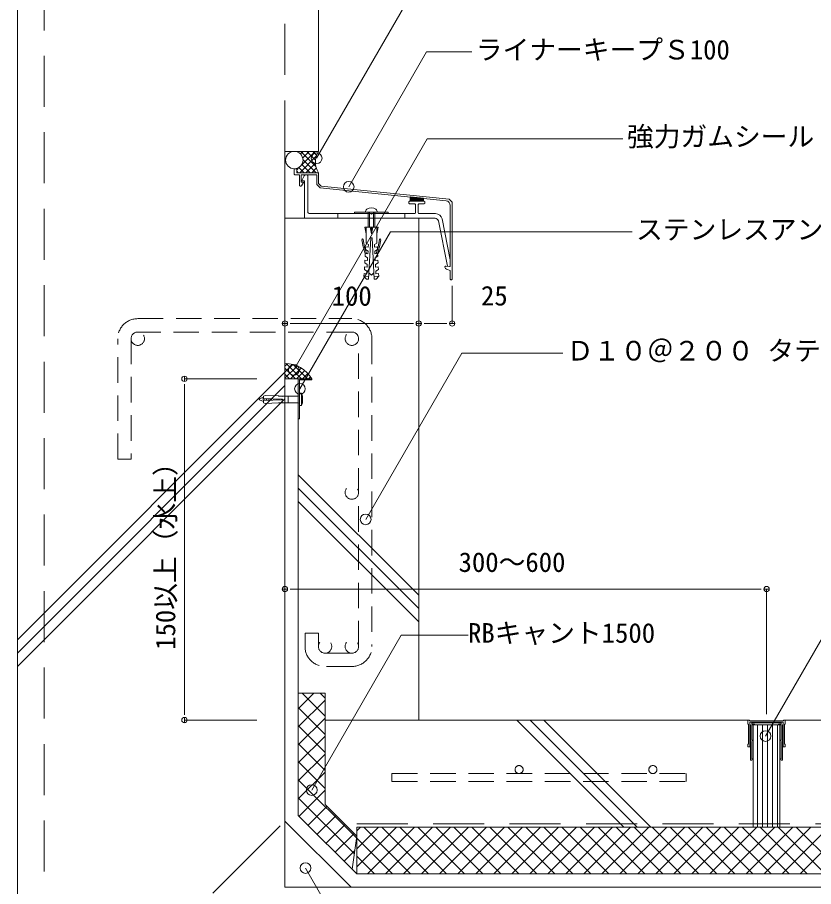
# Model space of a CAD drawing. Units: millimetres, scale not verified. Extents: x -1380 to 1380, y -955 to 955.
# Drawn here: x -600 to -5, y -409 to 240 of the extents above; entities that cross this region are included whole.
import ezdxf
from ezdxf.enums import TextEntityAlignment as Align

# ---------------------------------------------------------------- set-up
doc = ezdxf.new("R2010")
doc.units = ezdxf.units.MM
doc.header["$LTSCALE"] = 3
doc.linetypes.add('USER1', pattern=[19.05, 12.7, -6.35])
doc.linetypes.add('USER2', pattern=[9.525, 6.35, -3.175])
for name, color, linetype, lineweight in [('0-0_0', 7, 'Continuous', 9), ('0-1_HATCH', 9, 'Continuous', 18), ('0-3_KUTAI', 3, 'Continuous', 18), ('0-4_BOUSUI', 1, 'Continuous', 18), ('0-5_MOJI', 7, 'Continuous', 18), ('0-6_sunpo', 7, 'Continuous', 18), ('0-7_KANAMONO_SCREW', 4, 'Continuous', 18), ('0-8_dannnetu', 6, 'Continuous', 18), ('0-9_KANAMONO', 4, 'Continuous', 18), ('0-A_TENSEN', 4, 'USER2', 18), ('0-C_KASAGI', 150, 'Continuous', 18), ('0-D_bousui2', 7, 'USER1', 9)]:
    doc.layers.add(name, color=color, linetype=linetype, lineweight=lineweight)
doc.styles.add('ＭＳ ゴシック', font='')
doc.styles.get('ＭＳ ゴシック').set_extended_font_data('MS Gothic')

# ---------------------------------------------------------------- blocks, each defined once
blk = doc.blocks.new('_DOT')
at = {"layer": '0-0_0'}
for p, q in [((-0.5, 0), (-1, 0)), ((0.25, 0), (-0.25, 0))]:
    blk.add_line(p, q, dxfattribs=at)
blk.add_circle((0, 0), 0.25, dxfattribs=at)

msp = doc.modelspace()

# ---------------------------------------------------------------- linework, layer by layer
at = {"layer": '0-1_HATCH'}
for p, q in [((-599.957, -224.969), (-399.957, -24.969)), ((-599.957, -234.969), (-399.957, -34.969)), ((-599.957, -244.969), (-399.957, -44.969)), ((-389.957, -101.578), (-299.957, -191.578)), ((-389.957, -111.578), (-299.957, -201.578)), ((-389.957, -121.578), (-299.957, -211.578)), ((-389.957, -276.613), (-378.312, -264.969)), ((-369.957, -282.174), (-387.162, -264.969)), ((-369.957, -268.704), (-373.692, -264.969)), ((-389.957, -290.084), (-369.957, -270.084)), ((-369.957, -295.645), (-389.957, -275.645)), ((-389.957, -303.554), (-369.957, -283.554)), ((-226.565, -284.969), (-146.565, -364.969)), ((-216.565, -284.969), (-136.565, -364.969)), ((-206.565, -284.969), (-126.565, -364.969)), ((-369.957, -309.115), (-389.957, -289.115)), ((-389.957, -317.025), (-369.957, -297.025)), ((-369.957, -322.585), (-389.957, -302.585)), ((-389.957, -330.495), (-369.957, -310.495)), ((-369.957, -336.056), (-389.957, -316.056)), ((-389.957, -343.965), (-369.957, -323.965)), ((-346.5, -372.983), (-389.957, -329.526)), ((-389.403, -356.883), (-369.957, -337.436)), ((-348.164, -384.789), (-389.957, -342.997)), ((-382.668, -363.618), (-368.526, -349.476)), ((-375.933, -370.353), (-361.791, -356.211)), ((-369.198, -377.088), (-355.056, -362.946)), ((-362.463, -383.823), (-348.321, -369.681)), ((-346.317, -367.678), (-343.608, -364.969)), ((-346.317, -381.148), (-330.138, -364.969)), ((-346.317, -394.618), (-316.667, -364.969)), ((-306.044, -399.969), (-341.044, -364.969)), ((-338.197, -399.969), (-303.197, -364.969)), ((-292.573, -399.969), (-327.573, -364.969)), ((-324.727, -399.969), (-289.727, -364.969)), ((-279.103, -399.969), (-314.103, -364.969)), ((-311.256, -399.969), (-276.256, -364.969)), ((-265.633, -399.969), (-300.633, -364.969)), ((-297.786, -399.969), (-262.786, -364.969)), ((-252.162, -399.969), (-287.162, -364.969)), ((-284.316, -399.969), (-249.316, -364.969)), ((-238.692, -399.969), (-273.692, -364.969)), ((-270.845, -399.969), (-235.845, -364.969)), ((-225.221, -399.969), (-260.221, -364.969)), ((-257.375, -399.969), (-222.375, -364.969)), ((-211.751, -399.969), (-246.751, -364.969)), ((-243.904, -399.969), (-208.904, -364.969)), ((-198.281, -399.969), (-233.281, -364.969)), ((-230.434, -399.969), (-195.434, -364.969)), ((-184.81, -399.969), (-219.81, -364.969)), ((-216.964, -399.969), (-181.964, -364.969)), ((-171.34, -399.969), (-206.34, -364.969)), ((-203.493, -399.969), (-168.493, -364.969)), ((-157.869, -399.969), (-192.869, -364.969)), ((-190.023, -399.969), (-155.023, -364.969)), ((-144.399, -399.969), (-179.399, -364.969)), ((-176.552, -399.969), (-141.552, -364.969)), ((-130.929, -399.969), (-165.929, -364.969)), ((-163.082, -399.969), (-128.082, -364.969)), ((-117.458, -399.969), (-152.458, -364.969)), ((-149.612, -399.969), (-114.612, -364.969)), ((-103.988, -399.969), (-138.988, -364.969)), ((-136.141, -399.969), (-101.141, -364.969)), ((-90.518, -399.969), (-125.518, -364.969)), ((-122.671, -399.969), (-87.671, -364.969)), ((-77.047, -399.969), (-112.047, -364.969)), ((-109.201, -399.969), (-74.201, -364.969)), ((-63.577, -399.969), (-98.577, -364.969)), ((-95.73, -399.969), (-60.73, -364.969)), ((-50.106, -399.969), (-85.106, -364.969)), ((-82.26, -399.969), (-47.26, -364.969)), ((-36.636, -399.969), (-71.636, -364.969)), ((-68.789, -399.969), (-33.789, -364.969)), ((-23.166, -399.969), (-58.166, -364.969)), ((-55.319, -399.969), (-20.319, -364.969)), ((-9.695, -399.969), (-44.695, -364.969)), ((-41.849, -399.969), (-6.849, -364.969)), ((3.775, -399.969), (-31.225, -364.969)), ((-28.378, -399.969), (6.622, -364.969)), ((17.246, -399.969), (-17.754, -364.969)), ((-14.908, -399.969), (20.092, -364.969)), ((-319.514, -399.969), (-346.317, -373.166)), ((-355.727, -390.558), (-347.869, -382.701)), ((-332.984, -399.969), (-346.317, -386.636))]:
    msp.add_line(p, q, dxfattribs=at)
at = {"layer": '0-3_KUTAI'}
for p, q in [((-599.957, 440.031), (-599.957, -659.969)), ((-374.957, 140.031), (-374.957, 440.031)), ((-399.957, 140.031), (-374.957, 140.031)), ((-299.957, 90.031), (-399.957, 90.031)), ((-299.957, 90.031), (-299.957, -284.969)), ((-53.957, -284.969), (-369.957, -284.969)), ((900.043, -284.969), (-25.957, -284.969)), ((-46.743, -364.969), (-46.743, -288.469)), ((-42.993, -364.969), (-42.993, -288.469)), ((-39.243, -364.969), (-39.243, -288.469)), ((-35.493, -364.969), (-35.493, -288.469)), ((-31.743, -364.969), (-31.743, -288.469)), ((-350.459, -409.969), (-399.957, -360.471))]:
    msp.add_line(p, q, dxfattribs=at)
at = {"layer": '0-3_KUTAI', "linetype": 'USER1'}
for p, q in [((-579.957, 440.031), (-579.957, -659.969)), ((-399.957, 140.031), (-399.957, 440.031))]:
    msp.add_line(p, q, dxfattribs=at)
at = {"layer": '0-3_KUTAI'}
for points in [[(900.043, -409.969), (-399.957, -409.969), (-399.957, 140.031)], [(-49.957, -364.969), (-49.957, -288.469), (-29.957, -288.469), (-29.957, -364.969)]]:
    msp.add_lwpolyline(points, dxfattribs=at)
for points in [[(-27.457, -285.469), (-26.957, -284.969), (-25.957, -284.969), (-25.957, -287.969), (-26.457, -287.969), (-26.457, -302.969), (-25.957, -302.969), (-25.957, -304.969), (-27.457, -304.969), (-27.457, -286.469), (-52.457, -286.469), (-52.457, -304.969), (-53.957, -304.969), (-53.957, -302.969), (-53.457, -302.969), (-53.457, -287.969), (-53.957, -287.969), (-53.957, -284.969), (-52.957, -284.969), (-52.457, -285.469), (-39.957, -285.469)], [(-28.957, -286.969), (-28.957, -287.969), (-30.957, -287.969), (-30.957, -288.469), (-28.957, -288.469), (-28.957, -299.969), (-29.457, -299.969), (-28.957, -300.969), (-28.957, -313.969), (-29.457, -313.969), (-28.957, -314.969), (-27.957, -314.969), (-27.957, -288.469), (-27.457, -288.469), (-27.457, -286.469), (-52.457, -286.469), (-52.457, -288.469), (-51.957, -288.469), (-51.957, -314.969), (-50.957, -314.969), (-50.457, -313.969), (-50.957, -313.969), (-50.957, -300.969), (-50.457, -299.969), (-50.957, -299.969), (-50.957, -288.469), (-48.957, -288.469), (-48.957, -287.969), (-50.957, -287.969), (-50.957, -286.969)]]:
    msp.add_lwpolyline(points, close=True, dxfattribs=at)
at = {"layer": '0-4_BOUSUI'}
for p, q in [((-392.519, 140.009), (-392.534, 140.024)), ((-391.156, 139.769), (-390.9, 140.025)), ((-388.339, 138.096), (-386.408, 140.027)), ((-376.845, 128.826), (-388.046, 140.026)), ((-387.615, 129.84), (-377.425, 140.03)), ((-386.695, 135.25), (-381.916, 140.028)), ((-377.103, 133.574), (-383.557, 140.028)), ((-376.279, 137.24), (-379.069, 140.03)), ((-388.933, 124.031), (-376.547, 136.418)), ((-381.031, 124.031), (-387.316, 130.316)), ((-376.541, 124.031), (-386.478, 133.969)), ((-384.443, 124.031), (-377.163, 131.311)), ((-391.157, 126.298), (-389.265, 128.189)), ((-390.011, 124.031), (-391.157, 125.177)), ((-385.521, 124.031), (-389.515, 128.025)), ((-379.953, 124.031), (-376.499, 127.485)), ((-375.463, 124.031), (-375.144, 124.35)), ((-399.957, -20.562), (-398.023, -18.627)), ((-399.957, -25.052), (-394.149, -19.244)), ((-387.538, -29.969), (-398.926, -18.581)), ((-383.048, -29.969), (-393.639, -19.378)), ((-399.957, -29.542), (-390.784, -20.369)), ((-392.028, -29.969), (-399.957, -22.04)), ((-395.894, -29.969), (-387.818, -21.893)), ((-391.404, -29.969), (-385.195, -23.761)), ((-386.913, -29.969), (-382.893, -25.949)), ((-396.518, -29.969), (-399.957, -26.53)), ((-399.957, -29.969), (-389.957, -29.969)), ((-382.423, -29.969), (-380.908, -28.453))]:
    msp.add_line(p, q, dxfattribs=at)
msp.add_lwpolyline([(900.043, -399.969), (-346.317, -399.969), (-389.957, -356.329), (-389.957, -59.969)], dxfattribs=at)
msp.add_circle((-392.957, 133.531), 6.493, dxfattribs=at)
for centre, radius, start, end in [((-361.677, 132.031), 15.503, 148.93423, 211.06577), ((-399.641, -41.265), 22.695, 29.84923, 90.79732)]:
    msp.add_arc(centre, radius, start, end, dxfattribs=at)
at = {"layer": '0-5_MOJI'}
for points in [[(-269.567, 263.521), (-302.016, 263.521), (-376.256, 134.935)], [(-260.315, 214.336), (-294.097, 214.336), (-352.299, 113.528)], [(-147.31, 149.429), (-293.594, 149.429), (-393.27, -23.217)], [(-140.501, 79.919), (-321.014, 79.919), (-388.756, -37.413)], [(-192.359, -10.648), (-267.833, -10.648), (-339.611, -134.972)], [(93.836, -150.486), (43.836, -150.486), (-40.702, -296.91)], [(-263.118, -221.582), (-313.118, -221.582), (-379.928, -337.299)], [(-266.714, -513.186), (-316.714, -513.186), (-384.626, -395.559)]]:
    msp.add_lwpolyline(points, dxfattribs=at)
for centre in [(-376.256, 134.935), (-352.299, 113.528), (-393.27, -23.217), (-388.756, -37.413), (-339.611, -134.972), (-40.702, -296.91), (-379.928, -337.299), (-384.626, -395.559)]:
    msp.add_circle(centre, 4, dxfattribs=at)
at = {"layer": '0-6_sunpo'}
for p, q in [((-274.957, 39.531), (-274.957, 11.399)), ((-399.957, 26.399), (-399.957, 11.399)), ((-299.957, 26.399), (-299.957, 11.399)), ((-299.957, 26.399), (-299.957, 11.399)), ((-391.957, 11.399), (-307.957, 11.399)), ((-291.957, 11.399), (-282.957, 11.399)), ((-420.898, -29.969), (-475.075, -29.969)), ((-475.075, -276.969), (-475.075, -37.969)), ((-399.957, -216.321), (-399.957, -187.071)), ((-391.957, -187.071), (-47.957, -187.071)), ((-39.957, -280.469), (-39.957, -187.071)), ((-420.898, -284.969), (-475.075, -284.969)), ((-403.492, -364.007), (-453.816, -414.33))]:
    msp.add_line(p, q, dxfattribs=at)
at = {"layer": '0-7_KANAMONO_SCREW'}
for p, q in [((-337.865, 94.522), (-337.865, 83.466)), ((-336.865, 94.522), (-336.865, 83.466)), ((-333.865, 94.522), (-333.865, 83.466)), ((-332.865, 94.522), (-332.865, 83.466)), ((-339.357, 78.466), (-339.357, 83.466)), ((-336.357, 83.466), (-335.357, 78.466)), ((-335.357, 78.466), (-335.357, 83.466)), ((-334.357, 83.466), (-335.357, 78.466)), ((-331.357, 78.466), (-331.357, 83.466)), ((-340.87, 46.689), (-337.374, 46.506)), ((-329.844, 46.689), (-333.339, 46.506)), ((-415.979, -43.774), (-418.899, -44.984)), ((-416.577, -44.022), (-415.979, -46.412)), ((-401.813, -45.161), (-415.979, -44.536)), ((-415.19, -44.57), (-414.795, -46.15)), ((-404.726, -42.74), (-414.831, -42.295)), ((-413.926, -44.626), (-413.558, -46.095)), ((-412.662, -44.682), (-412.322, -46.041)), ((-411.398, -44.738), (-411.086, -45.986)), ((-410.134, -44.793), (-409.849, -45.932)), ((-408.87, -44.849), (-408.613, -45.877)), ((-407.606, -44.905), (-407.377, -45.823)), ((-406.342, -44.961), (-406.14, -45.768)), ((-405.078, -45.016), (-404.904, -45.714)), ((-404.736, -42.948), (-404.726, -42.74)), ((-401.822, -43.077), (-404.736, -42.948)), ((-404.528, -42.958), (-404.518, -42.75)), ((-402.021, -42.86), (-404.518, -42.75)), ((-403.814, -45.072), (-403.667, -45.659)), ((-402.55, -45.128), (-402.431, -45.605)), ((-402.03, -43.068), (-402.021, -42.86)), ((-401.822, -43.077), (-401.813, -42.869)), ((-389.99, -42.869), (-401.813, -42.869)), ((-401.813, -45.161), (-401.813, -45.577)), ((-400.146, -42.869), (-400.146, -47.869)), ((-397.646, -42.869), (-397.646, -47.869)), ((-389.157, -40.786), (-389.157, -42.036)), ((-389.157, -40.786), (-387.49, -40.786)), ((-389.157, -42.036), (-389.157, -48.702)), ((-387.49, -40.786), (-387.49, -49.952)), ((-387.073, -41.827), (-387.49, -41.827)), ((-387.073, -48.911), (-387.073, -41.827)), ((-387.073, -41.827), (-386.865, -42.869)), ((-386.865, -47.869), (-386.865, -42.869)), ((-415.979, -46.963), (-418.899, -45.754)), ((-401.813, -45.577), (-415.979, -46.202)), ((-415.979, -46.202), (-415.979, -47.869)), ((-415.979, -47.869), (-414.831, -48.443)), ((-404.726, -47.997), (-414.831, -48.443)), ((-401.822, -47.661), (-404.736, -47.789)), ((-404.736, -47.789), (-404.726, -47.997)), ((-404.528, -47.78), (-404.518, -47.988)), ((-402.021, -47.878), (-404.518, -47.988)), ((-402.03, -47.67), (-402.021, -47.878)), ((-401.822, -47.661), (-401.813, -47.869)), ((-389.99, -47.869), (-401.813, -47.869)), ((-389.157, -48.702), (-389.157, -49.952)), ((-387.49, -49.952), (-389.157, -49.952)), ((-387.49, -48.911), (-387.073, -48.911)), ((-386.865, -47.869), (-387.073, -48.911))]:
    msp.add_line(p, q, dxfattribs=at)
msp.add_lwpolyline([(-322.857, 94.531), (-347.857, 94.531), (-347.857, 93.531), (-322.857, 93.531)], close=True, dxfattribs=at)
for points in [[(-330.105, 51.682), (-332.05, 50.579), (-331.946, 48.582), (-329.948, 48.686), (-329.844, 46.689), (-331.736, 44.587), (-333.234, 44.509), (-334.857, 75.466), (-335.357, 75.466), (-335.857, 75.466), (-337.479, 44.509), (-338.977, 44.587), (-340.87, 46.689), (-340.765, 48.686), (-338.768, 48.582), (-338.663, 50.579), (-340.608, 51.682), (-340.503, 53.679), (-338.506, 53.575), (-338.401, 55.572), (-340.346, 56.675), (-340.242, 58.673), (-338.244, 58.568), (-338.14, 60.565), (-340.085, 61.668), (-339.98, 63.666), (-337.983, 63.561), (-337.878, 65.558), (-339.823, 66.662), (-339.718, 68.659), (-337.721, 68.554), (-337.616, 70.551), (-339.357, 71.466), (-339.357, 75.466), (-339.357, 78.466), (-340.357, 83.466), (-335.357, 83.466), (-330.357, 83.466), (-331.357, 78.466), (-331.357, 75.466)], [(-339.98, 63.666), (-341.477, 68.666), (-342.367, 74.008)], [(-341.381, 74.173), (-340.463, 68.666), (-338.917, 63.61)], [(-331.357, 75.466), (-331.357, 71.466), (-333.097, 70.551), (-332.992, 68.554), (-330.995, 68.659), (-330.89, 66.662), (-332.835, 65.558), (-332.731, 63.561), (-330.733, 63.666), (-330.629, 61.668), (-332.574, 60.565), (-332.469, 58.568), (-330.472, 58.673), (-330.367, 56.675), (-332.312, 55.572), (-332.207, 53.575), (-330.21, 53.679), (-330.105, 51.682)], [(-329.333, 74.173), (-330.25, 68.666), (-331.796, 63.61)], [(-330.733, 63.666), (-329.237, 68.666), (-328.346, 74.008)], [(-337.226, 49.336), (-335.357, 47.525), (-333.487, 49.336)], [(-415.979, -44.536), (-415.979, -42.869), (-414.831, -42.295)]]:
    msp.add_lwpolyline(points, dxfattribs=at)
for centre, radius, start, end in [((-335.357, 92.531), 5.4, 51.3178, 128.6822), ((-336.859, 94.402), 3, 128.61458, 177.54109), ((-333.854, 94.402), 3, 2.45891, 51.38542), ((-341.874, 74.09), 0.5, 9.46232, 189.46231), ((-328.839, 74.09), 0.5, 350.53769, 170.53768), ((-418.74, -45.369), 0.417, 112.5, 247.5), ((-389.99, -42.036), 0.833, 270, 0), ((-389.99, -48.702), 0.833, 0, 90)]:
    msp.add_arc(centre, radius, start, end, dxfattribs=at)
at = {"layer": '0-8_dannnetu'}
for p, q in [((-369.957, -264.969), (-389.957, -264.969)), ((-346.317, -399.969), (-346.317, -364.969)), ((900.043, -364.969), (-346.317, -364.969)), ((-346.317, -371.685), (-349.811, -396.475))]:
    msp.add_line(p, q, dxfattribs=at)
msp.add_lwpolyline([(-346.317, -371.685), (-369.957, -348.045), (-369.957, -264.969)], dxfattribs=at)
at = {"layer": '0-9_KANAMONO'}
msp.add_lwpolyline([(-389.957, -29.969), (-389.957, -59.969), (-389.157, -59.969), (-389.157, -30.769), (-379.957, -30.769), (-379.957, -29.969)], close=True, dxfattribs=at)
at = {"layer": '0-A_TENSEN'}
for p, q in [((-509.955, 15.031), (-349.955, 15.031)), ((-349.955, 5.031), (-509.955, 5.031)), ((-344.955, -229.969), (-344.955, 0.031)), ((-334.955, 0.031), (-334.955, -229.969)), ((-369.955, -234.969), (-349.955, -234.969)), ((-349.955, -244.969), (-369.955, -244.969)), ((-319.957, -330.969), (-319.957, -324.969)), ((-319.957, -330.969), (-99.957, -330.969))]:
    msp.add_line(p, q, dxfattribs=at)
for points in [[(-514.955, 0.031), (-514.955, -89.969), (-524.955, -89.969), (-524.955, 0.031)], [(-384.955, -229.969), (-384.955, -219.969), (-374.955, -219.969), (-374.955, -229.969)], [(-319.957, -324.969), (-99.957, -324.969), (-99.957, -330.969)]]:
    msp.add_lwpolyline(points, dxfattribs=at)
for centre, radius in [((-509.955, 0.031), 5), ((-349.955, 0.031), 5), ((-349.955, -114.969), 5), ((-369.955, -229.969), 5), ((-349.955, -229.969), 5), ((-224.957, -321.969), 3), ((-124.957, -321.969), 3)]:
    msp.add_circle(centre, radius, dxfattribs=at)
for centre, radius, start, end in [((-509.955, 0.031), 15, 90, 180), ((-349.955, 0.031), 15, 0, 90), ((-509.955, 0.031), 5, 90, 180), ((-349.955, 0.031), 5, 0, 90), ((-369.955, -229.969), 15, 180, 270), ((-369.955, -229.969), 5, 180, 270), ((-349.955, -229.969), 15, 270, 360), ((-349.955, -229.969), 5, 270, 360)]:
    msp.add_arc(centre, radius, start, end, dxfattribs=at)
at = {"layer": '0-C_KASAGI'}
for p, q in [((-387.232, 118.312), (-385.885, 121.343)), ((-384.057, 122.531), (-383.357, 122.531)), ((-382.857, 122.031), (-382.857, 95.031)), ((-388.124, 114.131), (-388.657, 114.131)), ((-386.064, 116.82), (-387.708, 114.354)), ((-304.031, 102.831), (-306.357, 105.157)), ((-305.153, 102.831), (-306.357, 104.034)), ((-302.908, 102.831), (-306.055, 105.978)), ((-301.786, 102.831), (-304.805, 105.85)), ((-300.663, 102.831), (-303.555, 105.723)), ((-299.541, 102.831), (-302.305, 105.595)), ((-298.418, 102.831), (-301.055, 105.468)), ((-297.296, 102.831), (-299.805, 105.34)), ((-296.357, 103.015), (-298.555, 105.212)), ((-296.357, 104.137), (-297.304, 105.085)), ((-307.357, 101.331), (-307.357, 102.331)), ((-306.857, 102.831), (-295.857, 102.831)), ((-302.857, 100.831), (-306.857, 100.831)), ((-306.276, 102.831), (-306.357, 102.912)), ((-302.357, 94.031), (-302.357, 100.331)), ((-300.357, 100.331), (-300.357, 94.031)), ((-295.857, 100.831), (-299.857, 100.831)), ((-295.357, 102.331), (-295.357, 101.331)), ((-360.357, 90.031), (-360.357, 93.531)), ((-310.357, 90.031), (-310.357, 93.531)), ((-299.857, 93.531), (-287.444, 93.531)), ((-278.433, 54.176), (-285.301, 88.028)), ((-280.357, 53.406), (-280.357, 53.775)), ((-276.892, 54.069), (-278.433, 54.176)), ((-275.457, 44.031), (-275.857, 44.031))]:
    msp.add_line(p, q, dxfattribs=at)
for points in [[(-392.957, 123.131), (-392.957, 127.031), (-391.157, 127.031), (-391.157, 124.331)], [(-390.857, 124.031), (-374.957, 124.031), (-374.957, 116.031), (-372.957, 114.031), (-277.184, 104.258), (-274.957, 102.031), (-274.957, 44.531)], [(-389.157, 114.631), (-389.157, 122.631), (-392.457, 122.631)], [(-279.501, 103.088), (-373.594, 112.689), (-376.157, 115.251), (-376.157, 122.631), (-387.857, 122.631), (-387.857, 117.131), (-386.23, 117.131)], [(-287.751, 90.031), (-385.357, 90.031), (-385.357, 118.031), (-387.049, 118.031)], [(-279.822, 54.273), (-276.357, 54.031), (-276.357, 99.606)], [(-381.357, 93.531), (-335.857, 93.531), (-335.357, 93.031), (-334.857, 93.531), (-302.857, 93.531)], [(-282.544, 89.525), (-276.357, 59.031), (-276.357, 54.567)], [(-276.357, 44.531), (-276.357, 51.031), (-279.314, 51.977)]]:
    msp.add_lwpolyline(points, dxfattribs=at)
msp.add_lwpolyline([(-296.357, 102.831), (-306.357, 102.831), (-306.357, 106.009), (-296.357, 104.988)], close=True, dxfattribs=at)
for centre, radius, start, end in [((-390.857, 124.331), 0.3, 180, 270), ((-392.457, 123.131), 0.5, 180, 270), ((-387.049, 118.231), 0.2, 156.03751, 270), ((-386.23, 116.931), 0.2, 326.30993, 90), ((-384.057, 120.531), 2, 90, 156.03751), ((-383.357, 122.031), 0.5, 0, 90), ((-388.657, 114.631), 0.5, 180, 270), ((-388.124, 114.631), 0.5, 270, 326.30993), ((-306.857, 102.331), 0.5, 90, 180), ((-306.857, 101.331), 0.5, 180, 270), ((-302.857, 100.331), 0.5, 0, 90), ((-299.857, 100.331), 0.5, 90, 180), ((-295.857, 102.331), 0.5, 0, 90), ((-295.857, 101.331), 0.5, 270, 0), ((-279.857, 99.606), 3.5, 0, 84.17366), ((-381.357, 95.031), 1.5, 180, 270), ((-302.857, 94.031), 0.5, 270, 0), ((-299.857, 94.031), 0.5, 180, 270), ((-287.444, 88.531), 5, 11.46953, 90), ((-287.751, 87.531), 2.5, 11.46953, 90), ((-279.857, 53.775), 0.5, 86, 180), ((-278.857, 53.406), 1.5, 180, 252.25913), ((-276.857, 54.567), 0.5, 266, 360), ((-275.857, 44.531), 0.5, 180, 270), ((-275.457, 44.531), 0.5, 270, 0)]:
    msp.add_arc(centre, radius, start, end, dxfattribs=at)
at = {"layer": '0-D_bousui2'}
msp.add_line((-346.317, -362.469), (900.043, -362.469), dxfattribs=at)

# ---------------------------------------------------------------- block references
at = {"layer": '0-6_sunpo', "xscale": 8, "yscale": 8}
for p, rotation in [((-399.957, 11.399), 180), ((-299.957, 11.399), 180), ((-475.075, -29.969), 90), ((-399.957, -187.071), 180), ((-475.075, -284.969), 270)]:
    msp.add_blockref('_DOT', p, dxfattribs=dict(at, rotation=rotation))
for p in [(-299.957, 11.399), (-274.957, 11.399), (-39.957, -187.071)]:
    msp.add_blockref('_DOT', p, dxfattribs=at)

# ---------------------------------------------------------------- texts
at = {"layer": '0-5_MOJI', "style": 'ＭＳ ゴシック'}
for s, p in [('ライナーキープＳ100', (-257.315, 204.336)), ('強力ガムシール', (-144.31, 139.429)), ('ステンレスアングル', (-137.501, 69.919)), ('Ｄ１０＠２００ タテ・ヨコ', (-189.359, -20.648)), ('RBキャント1500', (-263.118, -231.582))]:
    msp.add_text(s, height=14.66, dxfattribs=at).set_placement(p, align=Align.BOTTOM_LEFT)
at = {"layer": '0-6_sunpo', "style": 'ＭＳ ゴシック'}
for s, p in [('100', (-365.011, 20.307)), ('25', (-253.402, 20.462)), ('300～600', (-270.155, -178.679))]:
    msp.add_text(s, height=14.66, dxfattribs=at).set_placement(p, align=Align.BOTTOM_LEFT)
msp.add_text('150以上（水上）', height=14.66, rotation=90, dxfattribs=at).set_placement((-477.547, -232.469), align=Align.BOTTOM_LEFT)

doc.saveas('drawing.dxf')
